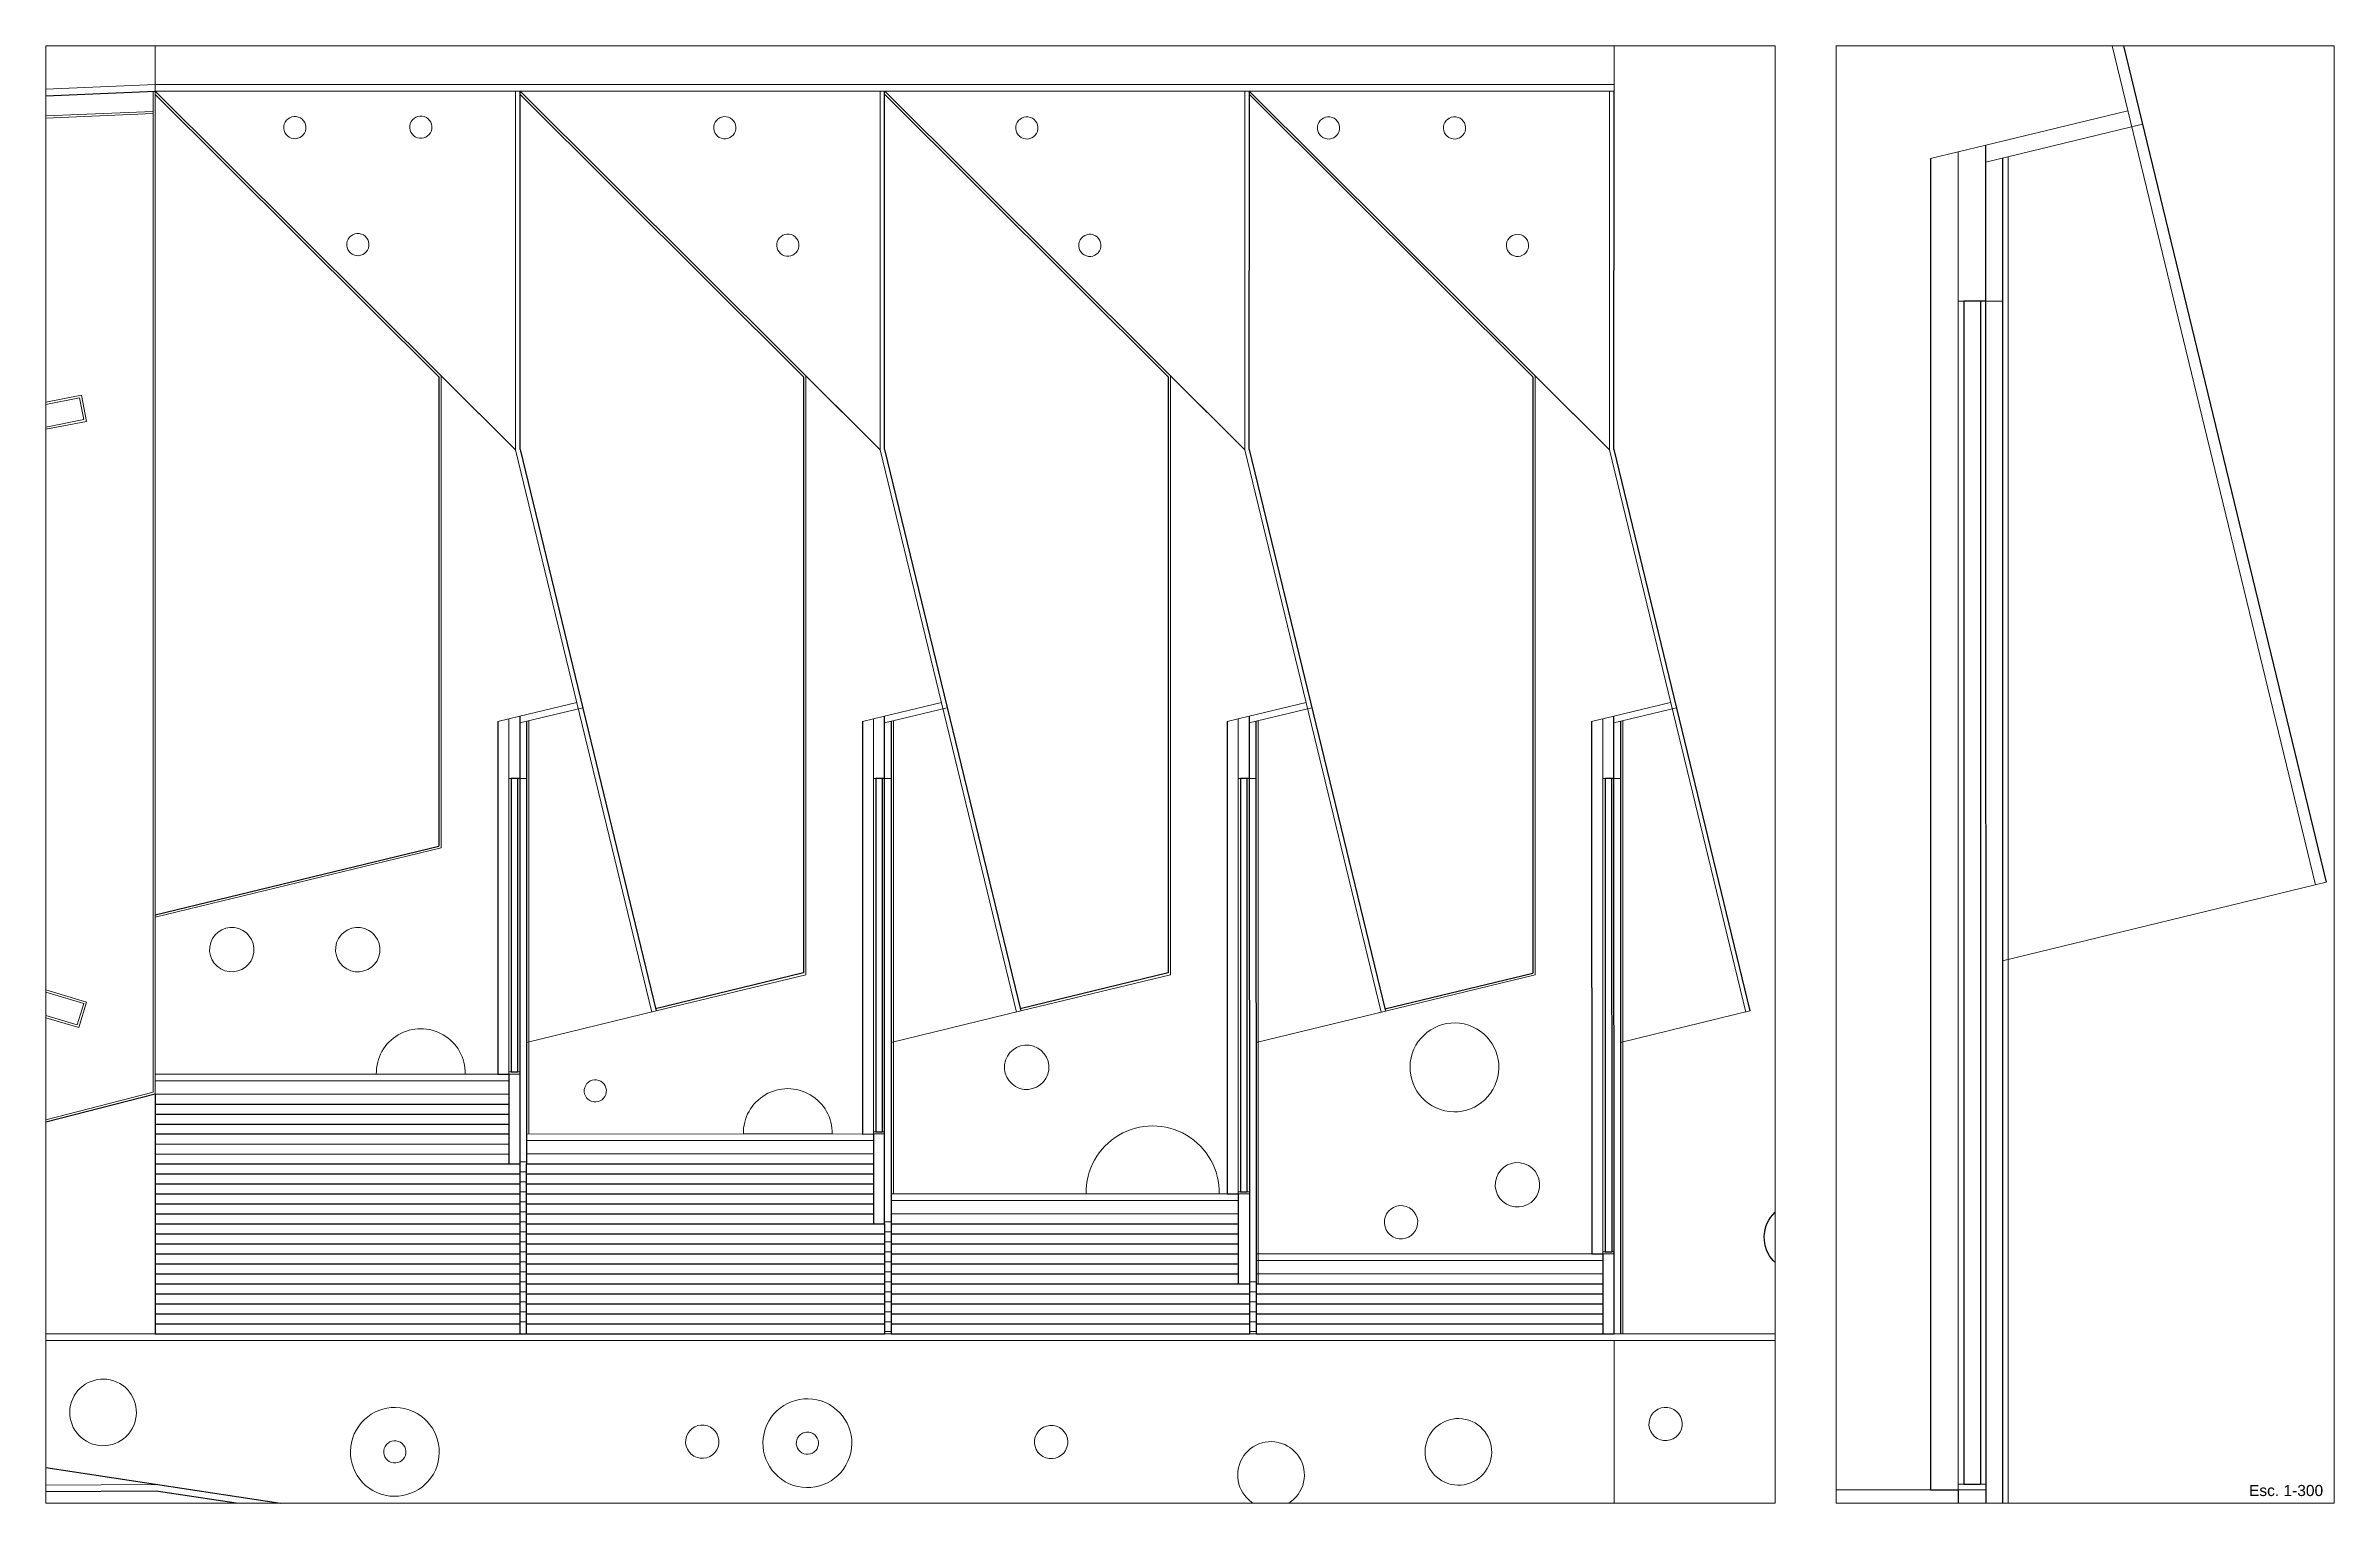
# Paper-space layout 'A3-300 (water features)' of a CAD drawing. Header units: metres. Extents: x 5 to 417, y 6 to 268.
# The model-space entities are those that its viewports show. They can reach past a viewport. Long polylines and large blocks are cut down to what shows.
import ezdxf

# ---------------------------------------------------------------- set-up
doc = ezdxf.new("R2010")
doc.units = ezdxf.units.M
doc.header["$MEASUREMENT"] = 0
doc.layers.get('0').update_dxf_attribs({"color": 5})
doc.layers.add('00-VIEWPORT', color=6, linetype='Continuous', plot=False)
doc.layers.add('00_Xref-Topo AYESA', color=10, linetype='Continuous', plot=False)
for name, color, linetype in [('02-L-Edge Line', 4, 'Continuous'), ('02-L-Edge Line Stair +10cm', 6, 'Continuous'), ('02-L-Edge Line Step -10cm', 6, 'Continuous'), ('02-L-Plan Change', 8, 'Continuous')]:
    doc.layers.add(name, color=color, linetype=linetype)
doc.layers.add('02-L-Material Change', color=251, linetype='Continuous', lineweight=5)
doc.layers.add('04-BK-Tree Pit', color=6, linetype='Continuous', lineweight=5)
doc.styles.get("Standard").update_dxf_attribs({"font": 'arial.ttf'})

# ---------------------------------------------------------------- blocks, each defined once
blk = doc.blocks.new('Escocell 3m')
blk.add_circle((0, 0), 1.5)
blk = doc.blocks.new('Escocell 4m')
blk.add_circle((0, 0), 2)
blk = doc.blocks.new('Tree Pit 1.5m')
blk.add_circle((0, 0), 0.75)
blk = doc.blocks.new('Tree Pit 4m CUT_')
blk.add_lwpolyline([(-1.899, -0.627), (1.899, 0.627, -1.02054)], format="xyb", close=True)
blk = doc.blocks.new('Tree Pit 12m')
at = {"ltscale": 0.3}
blk.add_circle((0, 0), 6, dxfattribs=at)
blk = doc.blocks.new('Tree Pit 6m')
blk.add_circle((0, 0), 3)
blk = doc.blocks.new('Escocell 2m')
blk.add_circle((0, 0), 1)

msp = doc.modelspace()

# ---------------------------------------------------------------- linework, layer by layer
at = {"layer": '02-L-Edge Line', "ltscale": 0.3}
for p, q in [((679752.271, 2748657.062), (679766.019, 2748634.973)), ((679736.685, 2748651.913), (679750.434, 2748629.823)), ((679721.093, 2748646.765), (679734.842, 2748624.676)), ((679705.505, 2748641.618), (679719.254, 2748619.528))]:
    msp.add_line(p, q, dxfattribs=at)
for points in [[(679752.271, 2748657.061), (679747.22, 2748672.38)], [(679736.685, 2748651.912), (679731.629, 2748667.224)], [(679721.094, 2748646.764), (679716.037, 2748662.076)], [(679705.505, 2748641.618), (679700.452, 2748656.927)], [(679763.157, 2748622.507), (679764.287, 2748619.089), (679764.765, 2748619.247), (679756.037, 2748645.658)], [(679740.451, 2748640.508), (679748.469, 2748616.235)], [(679730.286, 2748617.338), (679731.556, 2748613.492), (679732.028, 2748613.648), (679724.859, 2748635.36)], [(679709.268, 2748630.212), (679715.59, 2748611.063)], [(679746.724, 2748619.923), (679747.994, 2748616.078)], [(679747.994, 2748616.078), (679748.469, 2748616.235)], [(679713.845, 2748614.752), (679715.116, 2748610.906)], [(679715.116, 2748610.906), (679715.59, 2748611.063)], [(679699.012, 2748608.905), (679702.399, 2748598.65)]]:
    msp.add_lwpolyline(points, dxfattribs=at)
at = {"layer": '02-L-Edge Line Stair +10cm'}
msp.add_line((679699.013, 2748608.905), (679662.299, 2748585.406), dxfattribs=at)
for points in [[(679756.396, 2748645.528), (679765.046, 2748619.34)], [(679755.163, 2748645.114), (679762.683, 2748622.351)], [(679756.538, 2748642.865), (679763.221, 2748622.634)], [(679756.823, 2748642.959), (679763.506, 2748622.728)], [(679740.81, 2748640.378), (679748.754, 2748616.329)], [(679739.577, 2748639.964), (679746.249, 2748619.767)], [(679747.073, 2748620.144), (679741.237, 2748637.81)], [(679740.952, 2748637.716), (679746.785, 2748620.049)], [(679725.218, 2748635.23), (679732.313, 2748613.742)], [(679723.986, 2748634.817), (679729.808, 2748617.18)], [(679725.36, 2748632.568), (679730.347, 2748617.463)], [(679730.634, 2748617.558), (679725.645, 2748632.662)], [(679709.626, 2748630.082), (679715.875, 2748611.157)], [(679708.394, 2748629.668), (679713.371, 2748614.595)], [(679714.196, 2748614.973), (679710.054, 2748627.513)], [(679709.768, 2748627.419), (679713.909, 2748614.878)], [(679762.683, 2748622.351), (679763.157, 2748622.507)], [(679763.221, 2748622.634), (679763.506, 2748622.728)], [(679748.754, 2748616.329), (679763.581, 2748621.225)], [(679748.895, 2748615.901), (679763.722, 2748620.798)], [(679746.787, 2748620.05), (679747.073, 2748620.144)], [(679749.036, 2748615.474), (679763.863, 2748620.371)], [(679746.249, 2748619.767), (679746.724, 2748619.923)], [(679749.178, 2748615.047), (679764.004, 2748619.944)], [(679749.319, 2748614.62), (679764.145, 2748619.516)], [(679749.46, 2748614.192), (679764.287, 2748619.089)], [(679732.313, 2748613.742), (679747.148, 2748618.642)], [(679732.454, 2748613.315), (679747.289, 2748618.214)], [(679730.347, 2748617.463), (679730.634, 2748617.558)], [(679732.595, 2748612.888), (679747.43, 2748617.787)], [(679729.808, 2748617.18), (679730.286, 2748617.338)], [(679732.736, 2748612.46), (679747.571, 2748617.36)], [(679732.877, 2748612.033), (679747.712, 2748616.932)], [(679733.018, 2748611.606), (679747.853, 2748616.505)], [(679748.754, 2748616.329), (679749.46, 2748614.192)], [(679715.875, 2748611.157), (679730.709, 2748616.056)], [(679733.159, 2748611.178), (679747.994, 2748616.078)], [(679748.469, 2748616.235), (679749.175, 2748614.098)], [(679716.016, 2748610.729), (679730.851, 2748615.629)], [(679733.301, 2748610.751), (679748.61, 2748615.807)], [(679716.157, 2748610.302), (679730.992, 2748615.201)], [(679733.442, 2748610.324), (679748.751, 2748615.38)], [(679713.371, 2748614.595), (679713.848, 2748614.752)], [(679713.909, 2748614.878), (679714.196, 2748614.973)], [(679716.298, 2748609.875), (679731.133, 2748614.774)], [(679733.583, 2748609.896), (679748.893, 2748614.953)], [(679716.439, 2748609.447), (679731.274, 2748614.347)], [(679733.724, 2748609.469), (679749.034, 2748614.525)], [(679716.58, 2748609.02), (679731.415, 2748613.92)], [(679733.865, 2748609.042), (679749.175, 2748614.098)], [(679699.153, 2748608.478), (679714.269, 2748613.47)], [(679716.721, 2748608.593), (679731.556, 2748613.492)], [(679732.028, 2748613.648), (679733.58, 2748608.948)], [(679732.313, 2748613.742), (679733.865, 2748609.042)], [(679699.294, 2748608.05), (679714.41, 2748613.042)], [(679716.863, 2748608.166), (679732.169, 2748613.221)], [(679699.435, 2748607.623), (679714.551, 2748612.615)], [(679717.004, 2748607.738), (679732.31, 2748612.793)], [(679699.576, 2748607.196), (679714.692, 2748612.188)], [(679717.145, 2748607.311), (679732.451, 2748612.366)], [(679717.286, 2748606.884), (679732.592, 2748611.939)], [(679699.718, 2748606.768), (679714.833, 2748611.761)], [(679717.427, 2748606.456), (679732.733, 2748611.512)], [(679699.859, 2748606.341), (679714.974, 2748611.333)], [(679715.59, 2748611.063), (679717.989, 2748603.798)], [(679718.274, 2748603.892), (679715.875, 2748611.157)], [(679717.568, 2748606.029), (679732.874, 2748611.084)], [(679700, 2748605.914), (679715.116, 2748610.906)], [(679700.141, 2748605.486), (679715.731, 2748610.635)], [(679717.709, 2748605.602), (679733.016, 2748610.657)], [(679700.282, 2748605.059), (679715.872, 2748610.208)], [(679717.85, 2748605.174), (679733.157, 2748610.23)], [(679700.423, 2748604.632), (679716.013, 2748609.781)], [(679717.991, 2748604.747), (679733.298, 2748609.802)], [(679700.564, 2748604.205), (679716.154, 2748609.353)], [(679718.132, 2748604.32), (679733.439, 2748609.375)], [(679700.705, 2748603.777), (679716.296, 2748608.926)], [(679702.399, 2748598.65), (679733.58, 2748608.948)], [(679700.846, 2748603.35), (679716.437, 2748608.499)], [(679700.988, 2748602.923), (679716.578, 2748608.072)], [(679701.129, 2748602.495), (679716.719, 2748607.644)], [(679701.27, 2748602.068), (679716.86, 2748607.217)], [(679701.411, 2748601.641), (679717.001, 2748606.79)], [(679701.552, 2748601.213), (679717.142, 2748606.362)], [(679701.693, 2748600.786), (679717.283, 2748605.935)], [(679701.834, 2748600.359), (679717.424, 2748605.508)], [(679701.975, 2748599.932), (679717.565, 2748605.08)], [(679702.117, 2748599.504), (679717.707, 2748604.653)], [(679702.258, 2748599.077), (679717.848, 2748604.226)]]:
    msp.add_lwpolyline(points, dxfattribs=at)
msp.add_circle((679771.294, 2748625.98), 1.547, dxfattribs=at)
at = {"layer": '02-L-Edge Line Step -10cm'}
for p, q in [((679744.292, 2748681.237), (679681.925, 2748660.644)), ((679731.673, 2748667.092), (679747.782, 2748659.023)), ((679681.925, 2748660.644), (679635.61, 2748666.212)), ((679716.081, 2748661.944), (679732.19, 2748653.876)), ((679747.782, 2748659.023), (679756.199, 2748633.529)), ((679700.495, 2748656.796), (679716.602, 2748648.728)), ((679732.19, 2748653.876), (679740.607, 2748628.382)), ((679701.011, 2748643.579), (679684.898, 2748651.643)), ((679716.602, 2748648.728), (679725.019, 2748623.234)), ((679701.011, 2748643.579), (679707.636, 2748623.512)), ((679750.381, 2748629.908), (679756.199, 2748633.529)), ((679740.607, 2748628.382), (679734.789, 2748624.76)), ((679696.482, 2748616.57), (679707.636, 2748623.512)), ((679725.019, 2748623.234), (679719.201, 2748619.613)), ((679758.693, 2748582.358), (679748.157, 2748599.32))]:
    msp.add_line(p, q, dxfattribs=at)
at = {"layer": '02-L-Edge Line Step -10cm', "lineweight": 0, "ltscale": 0.2}
msp.add_line((679827.121, 2748639.841), (679662.299, 2748585.406), dxfattribs=at)
at = {"layer": '02-L-Edge Line Step -10cm'}
for points in [[(679681.927, 2748660.638), (679643.492, 2748642.348)], [(679645.302, 2748636.868), (679684.854, 2748651.777)], [(679756.918, 2748642.991), (679756.538, 2748642.865)], [(679741.332, 2748637.841), (679740.952, 2748637.716)], [(679725.74, 2748632.693), (679725.36, 2748632.568)], [(679710.149, 2748627.545), (679709.768, 2748627.419)], [(679748.157, 2748599.32), (679704.653, 2748591.943), (679666.232, 2748578.973)]]:
    msp.add_lwpolyline(points, dxfattribs=at)
at = {"layer": '02-L-Material Change', "ltscale": 0.3}
for p, q in [((679744.389, 2748680.944), (679682.022, 2748660.351)), ((679747.864, 2748659.094), (679752.095, 2748656.975)), ((679756.319, 2748633.486), (679747.864, 2748659.094)), ((679740.727, 2748628.338), (679732.272, 2748653.946)), ((679732.272, 2748653.946), (679736.503, 2748651.827)), ((679716.684, 2748648.799), (679720.915, 2748646.68)), ((679725.139, 2748623.191), (679716.684, 2748648.799)), ((679705.323, 2748641.532), (679701.092, 2748643.65)), ((679707.755, 2748623.469), (679701.092, 2748643.65)), ((679750.434, 2748629.823), (679756.319, 2748633.486)), ((679734.842, 2748624.676), (679740.727, 2748628.338)), ((679696.514, 2748616.472), (679707.755, 2748623.469)), ((679719.254, 2748619.528), (679725.139, 2748623.191)), ((679770.022, 2748603.331), (679764.859, 2748618.965))]:
    msp.add_line(p, q, dxfattribs=at)
at = {"layer": '02-L-Material Change', "lineweight": 0, "ltscale": 0.2}
for p, q in [((679698.989, 2748608.979), (679684.855, 2748651.773)), ((679698.894, 2748608.948), (679684.76, 2748651.742)), ((679859.174, 2748650.113), (679662.107, 2748585.032)), ((679698.894, 2748608.948), (679662.267, 2748585.504)), ((679770.022, 2748603.331), (679775.663, 2748586.251))]:
    msp.add_line(p, q, dxfattribs=at)
at = {"layer": '02-L-Material Change', "ltscale": 0.3}
for points in [[(679713.857, 2748671.188), (679698.662, 2748674.173, 0.213675), (679683.401, 2748670.647, -0.21866), (679658.868, 2748665.224, -0.059521), (679646.022, 2748669.651, -0.059521)], [(679714.051, 2748671.252), (679698.681, 2748674.271, 0.213675), (679683.34, 2748670.726, -0.21866), (679658.889, 2748665.322, -0.059068), (679646.158, 2748669.697, -0.059068)], [(679675.514, 2748661.415, -0.19844), (679680.319, 2748667.449, 0.035399), (679684.004, 2748669.849, -0.213675), (679698.469, 2748673.191), (679711.922, 2748670.549)], [(679675.615, 2748661.403, -0.198018), (679680.368, 2748667.362, 0.035399), (679684.065, 2748669.77, -0.213675), (679698.45, 2748673.093), (679711.728, 2748670.485)], [(679685.947, 2748637.6), (679683.175, 2748636.045, -0.107267), (679677.052, 2748634.167), (679676.472, 2748634.118), (679675.731, 2748647.377)], [(679685.985, 2748637.736), (679683.126, 2748636.132, -0.107267), (679677.043, 2748634.267), (679676.566, 2748634.226), (679675.835, 2748647.309)], [(679687.115, 2748624.667, 0.120605), (679673.315, 2748621.574, 0.185976), (679676.603, 2748631.771), (679676.528, 2748633.119), (679677.135, 2748633.17, 0.107267), (679683.665, 2748635.173), (679686.436, 2748636.728)], [(679687.217, 2748624.765, 0.117771), (679673.662, 2748621.854, 0.178468), (679676.703, 2748631.776), (679676.633, 2748633.028), (679677.144, 2748633.071, 0.107267), (679683.714, 2748635.086), (679686.572, 2748636.69)], [(679694.674, 2748611.761), (679669.878, 2748611.078, 0.083347), (679657.445, 2748608.637), (679668.788, 2748617.54, -0.172938), (679687.092, 2748623.667, -0.173834)], [(679694.771, 2748611.863), (679669.875, 2748611.178, 0.079193), (679658.005, 2748608.949), (679668.85, 2748617.462, -0.173834), (679687.19, 2748623.565)], [(679694.702, 2748610.761), (679669.906, 2748610.078, 0.101797), (679655.283, 2748606.648)], [(679694.804, 2748610.664), (679669.908, 2748609.978, 0.101875), (679655.315, 2748606.552)]]:
    msp.add_lwpolyline(points, format="xyb", dxfattribs=at)
for points in [[(679684.761, 2748652.059), (679747.127, 2748672.663)], [(679684.855, 2748651.774), (679746.936, 2748672.283)], [(679765.85, 2748634.867), (679752.088, 2748656.977), (679747.025, 2748672.311)], [(679750.264, 2748629.718), (679736.503, 2748651.827), (679731.439, 2748667.161)], [(679734.672, 2748624.57), (679720.911, 2748646.68), (679715.847, 2748662.014)], [(679680.096, 2748660.763), (679675.122, 2748658.396)], [(679679.911, 2748660.786), (679675.219, 2748658.553)], [(679682.023, 2748660.351), (679643.587, 2748642.061)], [(679719.084, 2748619.423), (679705.323, 2748641.532), (679700.262, 2748656.864)], [(679645.209, 2748637.148), (679684.76, 2748652.06)], [(679758.269, 2748647.047), (679756.037, 2748645.658)], [(679755.163, 2748645.114), (679756.037, 2748645.658)], [(679756.443, 2748642.834), (679755.6, 2748645.386)], [(679756.538, 2748642.865), (679756.443, 2748642.834)], [(679756.443, 2748642.834), (679763.157, 2748622.507)], [(679742.683, 2748641.897), (679740.451, 2748640.508)], [(679739.577, 2748639.964), (679740.451, 2748640.508)], [(679740.014, 2748640.236), (679746.724, 2748619.923)], [(679740.897, 2748640.432), (679748.849, 2748616.36)], [(679686.436, 2748636.728), (679685.947, 2748637.6)], [(679686.572, 2748636.69), (679685.985, 2748637.736)], [(679740.952, 2748637.716), (679740.857, 2748637.684)], [(679727.091, 2748636.75), (679724.859, 2748635.36)], [(679723.986, 2748634.817), (679724.859, 2748635.36)], [(679725.305, 2748635.285), (679731.987, 2748615.058)], [(679724.422, 2748635.088), (679730.286, 2748617.338)], [(679725.36, 2748632.568), (679725.265, 2748632.536)], [(679711.5, 2748631.601), (679709.268, 2748630.212)], [(679708.394, 2748629.668), (679709.268, 2748630.212)], [(679708.831, 2748629.94), (679713.848, 2748614.752)], [(679709.714, 2748630.136), (679715.549, 2748612.472)], [(679709.768, 2748627.419), (679709.673, 2748627.388)], [(679763.221, 2748622.634), (679763.126, 2748622.602)], [(679763.157, 2748622.507), (679763.632, 2748622.664)], [(679763.506, 2748622.728), (679763.601, 2748622.759)], [(679748.33, 2748617.612), (679762.683, 2748622.35)], [(679748.424, 2748617.327), (679763.252, 2748622.222)], [(679748.612, 2748616.757), (679763.44, 2748621.653)], [(679746.787, 2748620.05), (679746.693, 2748620.018)], [(679746.724, 2748619.923), (679747.199, 2748620.08)], [(679747.073, 2748620.144), (679747.167, 2748620.175)], [(679731.892, 2748615.026), (679746.249, 2748619.767)], [(679731.986, 2748614.742), (679746.818, 2748619.639)], [(679732.174, 2748614.172), (679747.006, 2748619.069)], [(679730.634, 2748617.558), (679730.727, 2748617.589)], [(679715.451, 2748612.44), (679729.809, 2748617.18)], [(679730.347, 2748617.463), (679730.255, 2748617.433)], [(679730.286, 2748617.338), (679730.758, 2748617.494)], [(679715.546, 2748612.154), (679730.38, 2748617.053)], [(679715.734, 2748611.584), (679730.568, 2748616.483)], [(679748.469, 2748616.235), (679748.469, 2748616.235), (679748.328, 2748616.662)], [(679748.723, 2748616.424), (679748.864, 2748615.996), (679748.579, 2748615.902), (679748.438, 2748616.33)], [(679748.438, 2748616.33), (679748.723, 2748616.424)], [(679748.864, 2748615.996), (679749.005, 2748615.569), (679748.72, 2748615.475), (679748.579, 2748615.902)], [(679749.005, 2748615.569), (679749.146, 2748615.142), (679748.861, 2748615.048), (679748.72, 2748615.475)], [(679749.146, 2748615.142), (679749.287, 2748614.714), (679749.002, 2748614.62), (679748.861, 2748615.048)], [(679713.909, 2748614.878), (679713.816, 2748614.847)], [(679713.848, 2748614.752), (679714.32, 2748614.908)], [(679714.196, 2748614.973), (679714.289, 2748615.003)], [(679749.287, 2748614.714), (679749.428, 2748614.287), (679749.143, 2748614.193), (679749.002, 2748614.62)], [(679698.73, 2748609.761), (679713.371, 2748614.595)], [(679732.028, 2748613.648), (679731.887, 2748614.075)], [(679732.281, 2748613.837), (679732.422, 2748613.41), (679732.138, 2748613.316), (679731.997, 2748613.743)], [(679732.281, 2748613.837), (679731.997, 2748613.743)], [(679732.422, 2748613.41), (679732.564, 2748612.982), (679732.279, 2748612.888), (679732.138, 2748613.316)], [(679732.564, 2748612.982), (679732.705, 2748612.555), (679732.42, 2748612.461), (679732.279, 2748612.888)], [(679732.705, 2748612.555), (679732.846, 2748612.128), (679732.561, 2748612.034), (679732.42, 2748612.461)], [(679694.771, 2748611.863), (679694.804, 2748610.664)], [(679732.846, 2748612.128), (679732.987, 2748611.701), (679732.702, 2748611.606), (679732.561, 2748612.034)], [(679694.674, 2748611.761), (679694.702, 2748610.761)], [(679715.59, 2748611.063), (679715.449, 2748611.49)], [(679732.987, 2748611.701), (679733.128, 2748611.273), (679732.843, 2748611.179), (679732.702, 2748611.607)], [(679715.844, 2748611.252), (679715.985, 2748610.824), (679715.7, 2748610.73), (679715.559, 2748611.158)], [(679715.844, 2748611.252), (679715.559, 2748611.158)], [(679733.128, 2748611.273), (679733.269, 2748610.846), (679732.984, 2748610.752), (679732.843, 2748611.179)], [(679715.985, 2748610.824), (679716.126, 2748610.397), (679715.841, 2748610.303), (679715.7, 2748610.73)], [(679733.269, 2748610.846), (679733.41, 2748610.419), (679733.126, 2748610.325), (679732.984, 2748610.752)], [(679716.126, 2748610.397), (679716.267, 2748609.97), (679715.982, 2748609.876), (679715.841, 2748610.303)], [(679733.41, 2748610.419), (679733.551, 2748609.991), (679733.266, 2748609.897), (679733.125, 2748610.325)], [(679716.267, 2748609.97), (679716.408, 2748609.542), (679716.123, 2748609.448), (679715.982, 2748609.876)], [(679733.552, 2748609.991), (679733.693, 2748609.564), (679733.408, 2748609.47), (679733.267, 2748609.897)], [(679716.408, 2748609.542), (679716.549, 2748609.115), (679716.264, 2748609.021), (679716.123, 2748609.448)], [(679733.692, 2748609.564), (679733.833, 2748609.137), (679733.549, 2748609.043), (679733.407, 2748609.47)], [(679716.549, 2748609.115), (679716.69, 2748608.688), (679716.405, 2748608.594), (679716.264, 2748609.021)], [(679716.69, 2748608.688), (679716.831, 2748608.261), (679716.547, 2748608.167), (679716.405, 2748608.594)], [(679716.831, 2748608.261), (679716.972, 2748607.833), (679716.688, 2748607.739), (679716.547, 2748608.166)], [(679716.972, 2748607.833), (679717.113, 2748607.406), (679716.829, 2748607.312), (679716.687, 2748607.739)], [(679717.114, 2748607.406), (679717.255, 2748606.979), (679716.97, 2748606.885), (679716.829, 2748607.312)], [(679717.254, 2748606.979), (679717.395, 2748606.551), (679717.111, 2748606.457), (679716.97, 2748606.884)], [(679717.396, 2748606.551), (679717.537, 2748606.124), (679717.252, 2748606.03), (679717.111, 2748606.457)], [(679717.537, 2748606.124), (679717.678, 2748605.697), (679717.393, 2748605.603), (679717.252, 2748606.03)], [(679717.678, 2748605.697), (679717.819, 2748605.269), (679717.534, 2748605.175), (679717.393, 2748605.603)], [(679717.819, 2748605.269), (679717.96, 2748604.842), (679717.676, 2748604.748), (679717.534, 2748605.175)], [(679717.96, 2748604.842), (679718.101, 2748604.415), (679717.816, 2748604.321), (679717.675, 2748604.748)], [(679718.132, 2748604.32), (679718.274, 2748603.892), (679717.989, 2748603.798), (679717.848, 2748604.226)], [(679748.306, 2748599.649), (679704.58, 2748592.235), (679665.777, 2748579.136)], [(679748.306, 2748599.649), (679760.974, 2748579.256)], [(679748.157, 2748599.32), (679748.477, 2748599.374)]]:
    msp.add_lwpolyline(points, dxfattribs=at)
at = {"layer": '02-L-Material Change'}
for points in [[(679681.768, 2748660.562), (679635.645, 2748666.107)], [(679687.115, 2748624.667), (679687.092, 2748623.667)], [(679687.217, 2748624.765), (679687.19, 2748623.565)], [(679698.824, 2748609.475), (679713.94, 2748614.467)], [(679699.012, 2748608.905), (679714.128, 2748613.897)]]:
    msp.add_lwpolyline(points, dxfattribs=at)
at = {"layer": '02-L-Material Change', "lineweight": 0, "ltscale": 0.2}
for points in [[(679675.731, 2748647.377), (679685.043, 2748650.887)], [(679675.835, 2748647.309), (679685.074, 2748650.792)], [(679758.597, 2748646.898), (679756.133, 2748645.365)], [(679756.483, 2748645.582), (679765.141, 2748619.371)], [(679743.012, 2748641.748), (679740.548, 2748640.215)], [(679766.019, 2748634.973), (679760.929, 2748631.804)], [(679711.831, 2748631.454), (679709.364, 2748629.919)], [(679750.434, 2748629.823), (679745.343, 2748626.655)], [(679734.842, 2748624.676), (679729.75, 2748621.507)], [(679719.254, 2748619.528), (679714.159, 2748616.357)]]:
    msp.add_lwpolyline(points, dxfattribs=at)
at = {"layer": '02-L-Plan Change', "lineweight": 0, "ltscale": 0.2}
for p, q in [((679744.292, 2748681.237), (679681.925, 2748660.644)), ((679744.292, 2748681.237), (679747.22, 2748672.38)), ((679681.925, 2748660.644), (679675.709, 2748679.456)), ((679681.925, 2748660.644), (679635.61, 2748666.212)), ((679699.013, 2748608.905), (679681.925, 2748660.644)), ((679705.323, 2748641.532), (679684.854, 2748651.777)), ((679699.013, 2748608.905), (679662.299, 2748585.406))]:
    msp.add_line(p, q, dxfattribs=at)
for points in [[(679731.629, 2748667.226), (679747.22, 2748672.38)], [(679716.037, 2748662.076), (679731.629, 2748667.226)], [(679731.635, 2748667.222), (679752.095, 2748656.975)], [(679700.452, 2748656.927), (679716.037, 2748662.076)], [(679716.044, 2748662.075), (679736.503, 2748651.827)], [(679684.854, 2748651.777), (679700.452, 2748656.927)], [(679700.455, 2748656.927), (679720.915, 2748646.68)], [(679758.597, 2748646.898), (679756.133, 2748645.365)], [(679756.918, 2748642.991), (679757.203, 2748643.085)], [(679743.012, 2748641.748), (679740.548, 2748640.215)], [(679741.332, 2748637.841), (679741.617, 2748637.935)], [(679727.418, 2748636.603), (679724.956, 2748635.067)], [(679766.019, 2748634.973), (679760.929, 2748631.804)], [(679725.74, 2748632.693), (679726.025, 2748632.787)], [(679711.831, 2748631.454), (679709.364, 2748629.919)], [(679750.434, 2748629.823), (679745.343, 2748626.655)], [(679710.148, 2748627.545), (679710.433, 2748627.639)], [(679734.842, 2748624.676), (679729.75, 2748621.507)], [(679719.254, 2748619.528), (679714.159, 2748616.357)]]:
    msp.add_lwpolyline(points, dxfattribs=at)
at = {"layer": '02-L-Plan Change', "ltscale": 0.3}
for points in [[(679756.407, 2748601.022), (679770.022, 2748603.331), (679835.455, 2748614.728)], [(679662.122, 2748585.036), (679756.407, 2748601.022)]]:
    msp.add_lwpolyline(points, dxfattribs=at)
at = {"layer": '04-BK-Tree Pit', "ltscale": 0.3}
for centre in [(679732.395, 2748676.09), (679724.94, 2748673.608), (679736.256, 2748673.633), (679716.859, 2748670.94), (679723.358, 2748669.374), (679740.92, 2748668.553), (679735.533, 2748666.774), (679701.184, 2748665.789), (679710.443, 2748665.12), (679745.272, 2748664.421), (679705.058, 2748663.333), (679722.635, 2748662.515), (679688.261, 2748661.498), (679692.059, 2748659.042), (679709.721, 2748658.26), (679726.986, 2748658.384), (679696.715, 2748653.99), (679714.072, 2748654.129), (679691.333, 2748652.193), (679695.679, 2748648.08), (679717.781, 2748615.251), (679731.822, 2748603.186), (679714.308, 2748596.988)]:
    msp.add_circle(centre, 0.5, dxfattribs=at)
at = {"layer": '04-BK-Tree Pit', "linetype": 'Continuous'}
for centre in [(679755.962, 2748600.246), (679759.367, 2748593.09), (679770.703, 2748589.047)]:
    msp.add_circle(centre, 0.5, dxfattribs=at)

# ---------------------------------------------------------------- block references
at = {"layer": '04-BK-Tree Pit'}
for name, p, rotation in [('Escocell 4m', (679772.923, 2748678.208), 25.95459756993445), ('Escocell 4m', (679765.462, 2748653.07), 25.95459756993445), ('Escocell 4m', (679772.509, 2748631.837), 25.95459756993445), ('Escocell 4m', (679754.181, 2748628.388), 25.95459756993445), ('Escocell 2m', (679758.532, 2748624.257), 18.27577717395746), ('Escocell 2m', (679735.888, 2748622.352), 18.27577717395746), ('Escocell 3m', (679776.43, 2748620.02), 25.95459756993445), ('Escocell 2m', (679705.63, 2748617.938), 18.27577717395746), ('Tree Pit 4m CUT_', (679726.618, 2748616.127), 180), ('Escocell 2m', (679700.243, 2748616.16), 18.27577717395746), ('Tree Pit 4m CUT_', (679710.08, 2748613.508), 180), ('Escocell 3m', (679759.778, 2748612.005), 25.95459756993445), ('Escocell 3m', (679752.094, 2748608.372), 25.95459756993445), ('Escocell 4m', (679763.363, 2748604.472), 25.95459756993445), ('Escocell 4m', (679731.822, 2748603.186), 25.95459756993445), ('Escocell 4m', (679714.308, 2748596.988), 25.95459756993445), ('Tree Pit 4m CUT_', (679724.186, 2748595.559), 171.3459357664481), ('Escocell 3m', (679701.276, 2748594.556), 25.95459756993445), ('Escocell 3m', (679684.61, 2748587.406), 25.95459756993445)]:
    msp.add_blockref(name, p, dxfattribs=dict(at, rotation=rotation))
for name, p in [('Tree Pit 1.5m', (679755.795, 2748672.672)), ('Tree Pit 12m', (679763.805, 2748667.41)), ('Tree Pit 6m', (679772.31, 2748641.961)), ('Tree Pit 1.5m', (679754.086, 2748621.014)), ('Tree Pit 1.5m', (679768.241, 2748616.124)), ('Tree Pit 1.5m', (679742.227, 2748606.675)), ('Tree Pit 1.5m', (679727.306, 2748601.766)), ('Tree Pit 1.5m', (679741.684, 2748600.63))]:
    msp.add_blockref(name, p, dxfattribs=at)
at = {"layer": '04-BK-Tree Pit', "xscale": 1.499819655897476, "yscale": 1.499819655897476, "zscale": 1.499819655897476, "rotation": 180}
msp.add_blockref('Tree Pit 4m CUT_', (679743.065, 2748618.715), dxfattribs=at)

psp = doc.layouts.new('A3-300 (water features)')

# ---------------------------------------------------------------- texts
at = {"layer": '00_Xref-Topo AYESA', "insert": (401.58, 9.01), "char_height": 2, "attachment_point": 1}
psp.add_mtext_dynamic_manual_height_columns('Esc. 1-300', width=468.8816, gutter_width=10, heights=[0], dxfattribs=at)

# ---------------------------------------------------------------- viewports
at = {"layer": '00-VIEWPORT', "view_target_point": (679817.093, 2748670.664), "view_twist_angle": 341.72422}
vp = psp.add_viewport(center=(160.5, 136.96), size=(311.45, 262.4853), view_center_point=(-97.492, -7.228), view_height=65.62132, dxfattribs=at)
vp.frozen_layers = ['0']
vp = psp.add_viewport(center=(372.08, 136.96), size=(89.7, 262.485), view_center_point=(-64.03, -15.933), view_height=26.2485, status=3, dxfattribs=at)
vp.frozen_layers = ['0']

doc.saveas('drawing.dxf')
